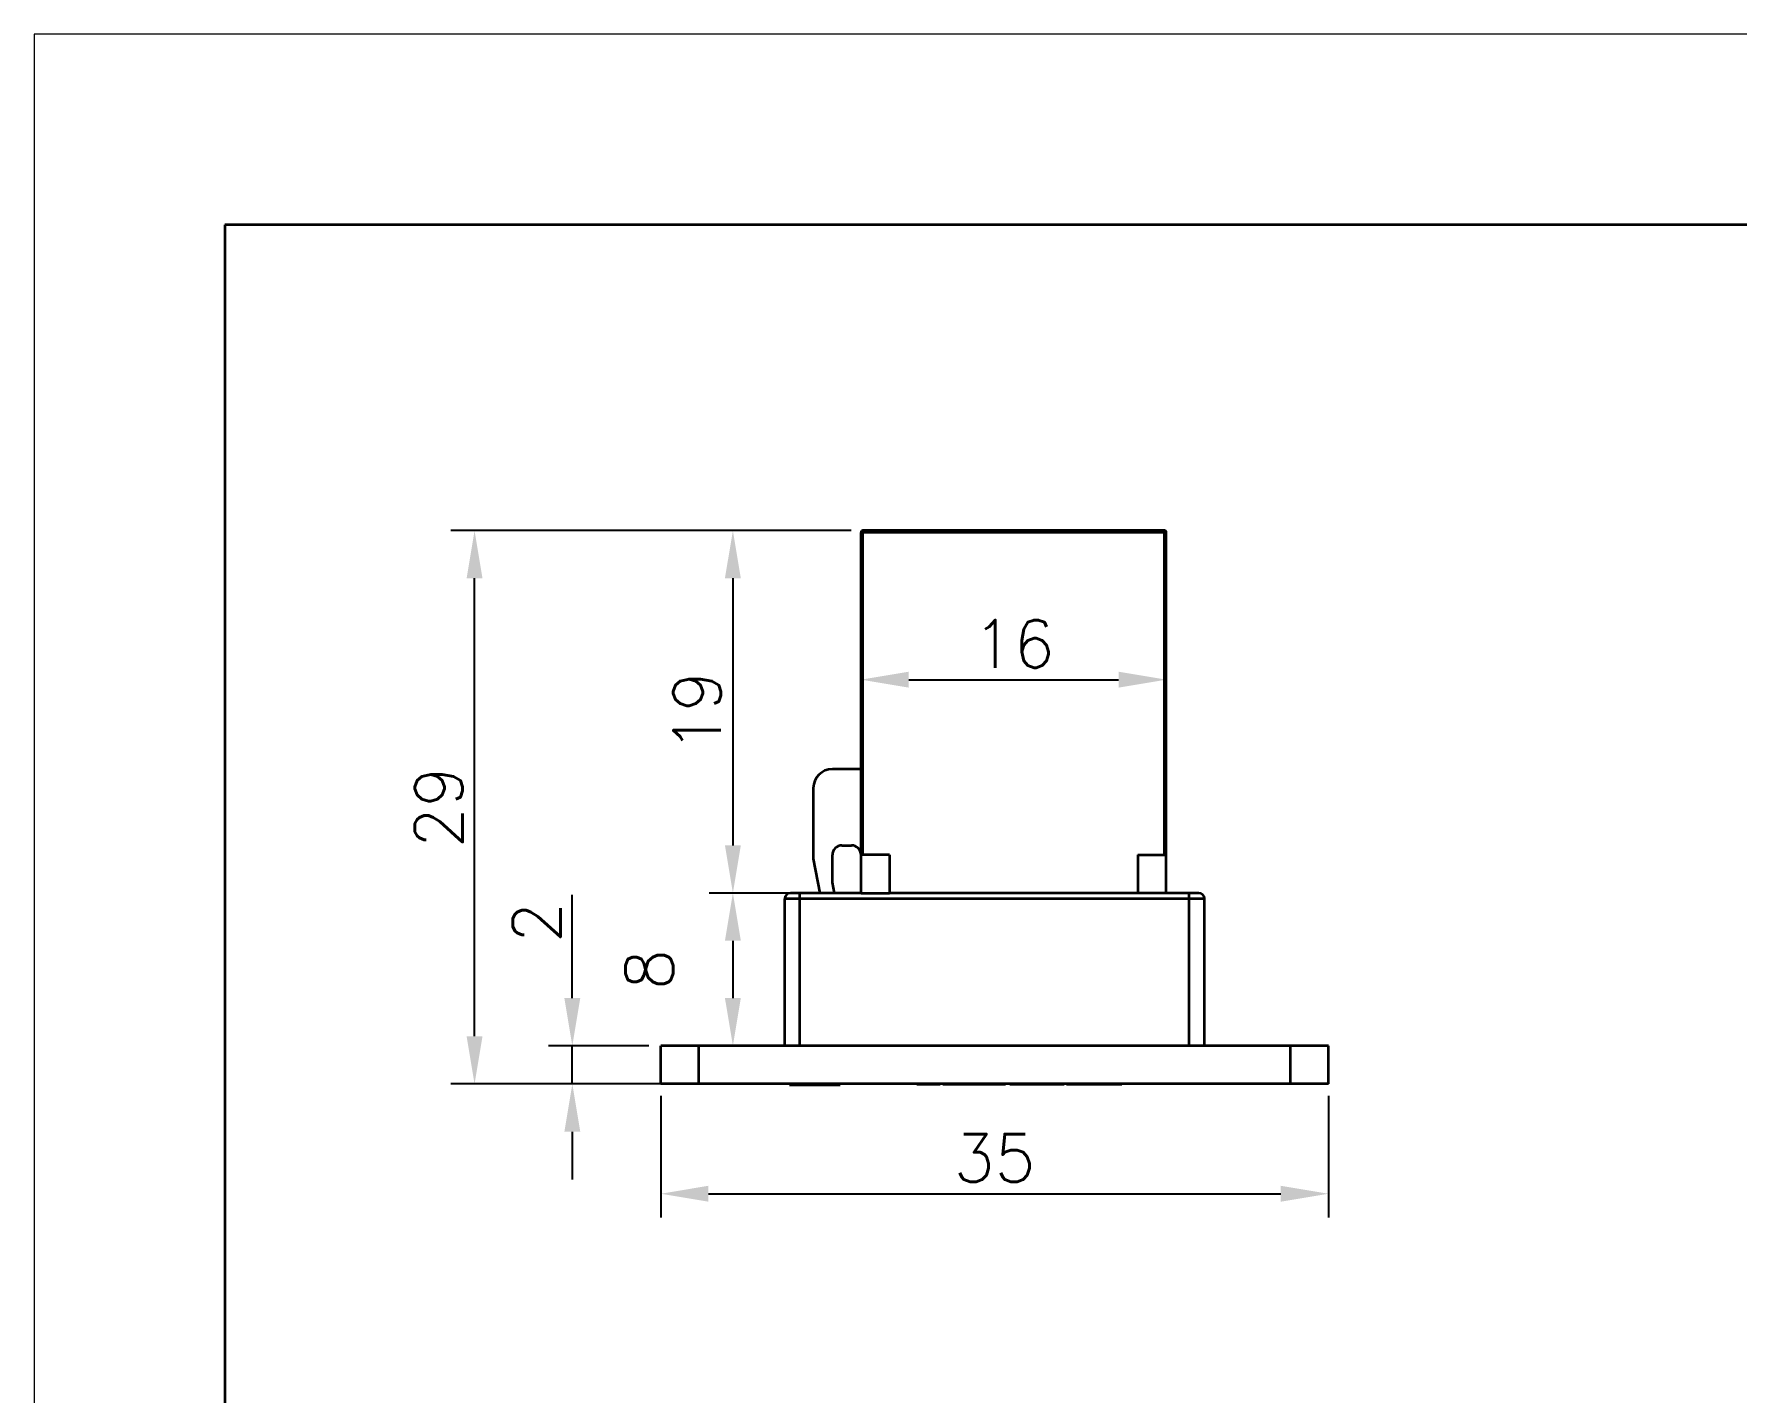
# Model space of a CAD drawing. Header units: millimetres. Extents: x -105 to 105, y -148 to 148.
# Drawn here: x -105 to -15.8, y 77.3 to 148.5 of the extents above; entities that cross this region are included whole.
import ezdxf

# ---------------------------------------------------------------- set-up
doc = ezdxf.new("R2010")
doc.units = ezdxf.units.MM
doc.header["$PDSIZE"] = -5
for name, color, linetype, lineweight in [('尺寸线层', 3, 'Continuous', 18), ('粗实线层', 7, 'Continuous', 35), ('细实线层', 7, 'Continuous', 18)]:
    doc.layers.add(name, color=color, linetype=linetype, lineweight=lineweight)
doc.styles.get("Standard").update_dxf_attribs({"font": 'txt.shx'})
doc.dimstyles.get("Standard").update_dxf_attribs({"dimtxt": 0.18, "dimasz": 0.18, "dimexe": 0.18, "dimexo": 0.0625, "dimgap": 0.09, "dimtad": 0, "dimtih": 1, "dimtoh": 1, "dimdec": 4, "dimzin": 0, "dimdsep": 46, "dimtxsty": 'Standard', "dimcen": 0.09, "dimdle": 0.36, "dimadec": 0, "dimazin": 0, "dimtfac": 1, "dimtdec": 4, "dimtofl": 0, "dimtmove": 0, "dimatfit": 3, "dimfxl": 1, "dimtolj": 1, "dimarcsym": 0})

# ---------------------------------------------------------------- blocks, each defined once
blk = doc.blocks.new('$CAXA_FRAME_13B17AC1$')
at = {"layer": '粗实线层'}
for p, q in [((95, 138.5), (-95, 138.5)), ((-95, 138.5), (-95, -138.5))]:
    blk.add_line(p, q, dxfattribs=at)
at = {"layer": '细实线层'}
for p, q in [((105, 148.5), (-105, 148.5)), ((-105, 148.5), (-105, -148.5))]:
    blk.add_line(p, q, dxfattribs=at)
blk = doc.blocks.new('*X3')
at = {"layer": 'Defpoints', "color": 0, "transparency": 16777216}
for p in [(-81.914, 122.485), (-61.559, 122.485), (-70.159, 93.485)]:
    blk.add_point(p, dxfattribs=at)
at = {"layer": '尺寸线层', "color": 0, "linetype": 'Continuous', "lineweight": -2, "transparency": 16777216}
for p, q in [((-62.184, 122.485), (-83.164, 122.485)), ((-81.914, 95.985), (-81.914, 119.985)), ((-70.784, 93.485), (-83.164, 93.485))]:
    blk.add_line(p, q, dxfattribs=at)
at = {"layer": '尺寸线层', "color": 0, "transparency": 16777216}
for points in [[(-82.33, 119.985), (-81.497, 119.985), (-81.914, 122.485)], [(-82.33, 95.985), (-81.497, 95.985), (-81.914, 93.485)]]:
    blk.add_solid(points, dxfattribs=at)
at = {"layer": '尺寸线层', "color": 0, "transparency": 16777216, "insert": (-83.789, 107.985), "char_height": 2.5, "width": 6.07143, "attachment_point": 5, "rotation": 90, "bg_fill": 3, "box_fill_scale": 1.1, "bg_fill_color": 256, "bg_fill_true_color": 13158600, "bg_fill_transparency": 0}
blk.add_mtext('\\A1;29', dxfattribs=at)
blk = doc.blocks.new('*X4')
at = {"layer": 'Defpoints', "color": 0, "transparency": 16777216}
for p in [(-72.159, 93.485), (-37.159, 93.485), (-37.159, 87.732)]:
    blk.add_point(p, dxfattribs=at)
at = {"layer": '尺寸线层', "color": 0, "linetype": 'Continuous', "lineweight": -2, "transparency": 16777216}
for p, q in [((-72.159, 92.86), (-72.159, 86.482)), ((-37.159, 92.86), (-37.159, 86.482)), ((-69.659, 87.732), (-39.659, 87.732))]:
    blk.add_line(p, q, dxfattribs=at)
at = {"layer": '尺寸线层', "color": 0, "transparency": 16777216}
for points in [[(-69.659, 88.149), (-69.659, 87.316), (-72.159, 87.732)], [(-39.659, 88.149), (-39.659, 87.316), (-37.159, 87.732)]]:
    blk.add_solid(points, dxfattribs=at)
at = {"layer": '尺寸线层', "color": 0, "transparency": 16777216, "insert": (-54.659, 89.607), "char_height": 2.5, "width": 5.35714, "attachment_point": 5, "bg_fill": 3, "box_fill_scale": 1.1, "bg_fill_color": 256, "bg_fill_true_color": 13158600, "bg_fill_transparency": 0}
blk.add_mtext('\\A1;35', dxfattribs=at)
blk = doc.blocks.new('*X5')
at = {"layer": 'Defpoints', "color": 0, "transparency": 16777216}
for p in [(-72.159, 95.485), (-76.79, 93.485), (-72.159, 93.485)]:
    blk.add_point(p, dxfattribs=at)
at = {"layer": '尺寸线层', "color": 0, "linetype": 'Continuous', "lineweight": -2, "transparency": 16777216}
for p, q in [((-76.79, 97.985), (-76.79, 103.402)), ((-72.784, 95.485), (-78.04, 95.485)), ((-76.79, 93.485), (-76.79, 95.485)), ((-72.784, 93.485), (-78.04, 93.485)), ((-76.79, 90.985), (-76.79, 88.485))]:
    blk.add_line(p, q, dxfattribs=at)
at = {"layer": '尺寸线层', "color": 0, "transparency": 16777216}
for points in [[(-77.207, 97.985), (-76.374, 97.985), (-76.79, 95.485)], [(-77.207, 90.985), (-76.374, 90.985), (-76.79, 93.485)]]:
    blk.add_solid(points, dxfattribs=at)
at = {"layer": '尺寸线层', "color": 0, "transparency": 16777216, "insert": (-78.665, 101.943), "char_height": 2.5, "width": 5, "attachment_point": 5, "rotation": 90, "bg_fill": 3, "box_fill_scale": 1.1, "bg_fill_color": 256, "bg_fill_true_color": 13158600, "bg_fill_transparency": 0}
blk.add_mtext('\\A1;2', dxfattribs=at)
blk = doc.blocks.new('*X6')
at = {"layer": 'Defpoints', "color": 0, "transparency": 16777216}
for p in [(-63.81, 103.485), (-68.375, 95.485), (-63.81, 95.485)]:
    blk.add_point(p, dxfattribs=at)
at = {"layer": '尺寸线层', "color": 0, "linetype": 'Continuous', "lineweight": -2, "transparency": 16777216}
for p, q in [((-64.435, 103.485), (-69.625, 103.485)), ((-68.375, 100.985), (-68.375, 97.985)), ((-64.435, 95.485), (-69.625, 95.485))]:
    blk.add_line(p, q, dxfattribs=at)
at = {"layer": '尺寸线层', "color": 0, "transparency": 16777216}
for points in [[(-68.792, 100.985), (-67.958, 100.985), (-68.375, 103.485)], [(-68.792, 97.985), (-67.958, 97.985), (-68.375, 95.485)]]:
    blk.add_solid(points, dxfattribs=at)
at = {"layer": '尺寸线层', "color": 0, "transparency": 16777216, "insert": (-72.75, 99.485), "char_height": 2.5, "width": 5, "attachment_point": 5, "rotation": 90, "bg_fill": 3, "box_fill_scale": 1.1, "bg_fill_color": 256, "bg_fill_true_color": 13158600, "bg_fill_transparency": 0}
blk.add_mtext('\\A1;8', dxfattribs=at)
blk = doc.blocks.new('*X7')
at = {"layer": 'Defpoints', "color": 0, "transparency": 16777216}
for p in [(-61.559, 122.485), (-68.375, 103.485), (-64.859, 103.485)]:
    blk.add_point(p, dxfattribs=at)
at = {"layer": '尺寸线层', "color": 0, "linetype": 'Continuous', "lineweight": -2, "transparency": 16777216}
for p, q in [((-62.184, 122.485), (-69.625, 122.485)), ((-68.375, 119.985), (-68.375, 105.985)), ((-65.484, 103.485), (-69.625, 103.485))]:
    blk.add_line(p, q, dxfattribs=at)
at = {"layer": '尺寸线层', "color": 0, "transparency": 16777216}
for points in [[(-68.792, 119.985), (-67.958, 119.985), (-68.375, 122.485)], [(-68.792, 105.985), (-67.958, 105.985), (-68.375, 103.485)]]:
    blk.add_solid(points, dxfattribs=at)
at = {"layer": '尺寸线层', "color": 0, "transparency": 16777216, "insert": (-70.25, 112.985), "char_height": 2.5, "width": 5, "attachment_point": 5, "rotation": 90, "bg_fill": 3, "box_fill_scale": 1.1, "bg_fill_color": 256, "bg_fill_true_color": 13158600, "bg_fill_transparency": 0}
blk.add_mtext('\\A1;19', dxfattribs=at)
blk = doc.blocks.new('*X8')
at = {"layer": 'Defpoints', "color": 0, "transparency": 16777216}
for p in [(-61.659, 116.149), (-45.659, 116.308), (-45.659, 114.67)]:
    blk.add_point(p, dxfattribs=at)
at = {"layer": '尺寸线层', "color": 0, "linetype": 'Continuous', "lineweight": -2, "transparency": 16777216}
for p, q in [((-61.659, 115.524), (-61.659, 113.42)), ((-45.659, 115.683), (-45.659, 113.42)), ((-59.159, 114.67), (-48.159, 114.67))]:
    blk.add_line(p, q, dxfattribs=at)
at = {"layer": '尺寸线层', "color": 0, "transparency": 16777216}
for points in [[(-59.159, 115.086), (-59.159, 114.253), (-61.659, 114.67)], [(-48.159, 115.086), (-48.159, 114.253), (-45.659, 114.67)]]:
    blk.add_solid(points, dxfattribs=at)
at = {"layer": '尺寸线层', "color": 0, "transparency": 16777216, "insert": (-53.659, 116.545), "char_height": 2.5, "width": 5, "attachment_point": 5, "bg_fill": 3, "box_fill_scale": 1.1, "bg_fill_color": 256, "bg_fill_true_color": 13158600, "bg_fill_transparency": 0}
blk.add_mtext('\\A1;16', dxfattribs=at)

msp = doc.modelspace()

# ---------------------------------------------------------------- linework, layer by layer
at = {"layer": '粗实线层', "color": 7, "lineweight": 35, "ltscale": 0.4225}
for p, q in [((-61.659, 105.485), (-61.659, 122.385)), ((-61.559, 122.385), (-61.659, 122.385)), ((-45.759, 122.485), (-61.559, 122.485)), ((-61.559, 122.485), (-61.559, 122.385)), ((-45.759, 122.385), (-61.559, 122.385)), ((-61.559, 105.485), (-61.559, 122.385)), ((-58.636, 122.495), (-58.678, 122.495)), ((-58.678, 122.485), (-58.678, 122.495)), ((-58.589, 122.495), (-58.636, 122.495)), ((-58.636, 122.485), (-58.636, 122.495)), ((-58.538, 122.495), (-58.589, 122.495)), ((-58.589, 122.485), (-58.589, 122.495)), ((-58.566, 122.485), (-58.566, 122.495)), ((-58.483, 122.495), (-58.538, 122.495)), ((-58.538, 122.485), (-58.538, 122.495)), ((-58.424, 122.495), (-58.483, 122.495)), ((-58.36, 122.495), (-58.424, 122.495)), ((-58.292, 122.495), (-58.36, 122.495)), ((-58.343, 122.485), (-58.343, 122.495)), ((-58.334, 122.485), (-58.334, 122.495)), ((-58.326, 122.485), (-58.326, 122.495)), ((-58.318, 122.485), (-58.318, 122.495)), ((-58.311, 122.485), (-58.311, 122.495)), ((-58.305, 122.485), (-58.305, 122.495)), ((-58.299, 122.485), (-58.299, 122.495)), ((-58.293, 122.485), (-58.293, 122.495)), ((-58.22, 122.495), (-58.292, 122.495)), ((-58.288, 122.485), (-58.288, 122.495)), ((-58.284, 122.485), (-58.284, 122.495)), ((-58.28, 122.485), (-58.28, 122.495)), ((-58.277, 122.485), (-58.277, 122.495)), ((-58.274, 122.485), (-58.274, 122.495)), ((-58.271, 122.485), (-58.271, 122.495)), ((-58.269, 122.485), (-58.269, 122.495)), ((-58.267, 122.485), (-58.267, 122.495)), ((-58.266, 122.485), (-58.266, 122.495)), ((-58.265, 122.485), (-58.265, 122.495)), ((-58.264, 122.485), (-58.264, 122.495)), ((-58.144, 122.495), (-58.22, 122.495)), ((-58.063, 122.495), (-58.144, 122.495)), ((-58.016, 122.495), (-58.063, 122.495)), ((-57.97, 122.495), (-58.016, 122.495)), ((-57.925, 122.495), (-57.97, 122.495)), ((-57.95, 122.485), (-57.95, 122.495)), ((-57.95, 122.485), (-57.95, 122.495)), ((-57.949, 122.485), (-57.949, 122.495)), ((-57.948, 122.485), (-57.948, 122.495)), ((-57.946, 122.485), (-57.946, 122.495)), ((-57.944, 122.485), (-57.944, 122.495)), ((-57.942, 122.485), (-57.942, 122.495)), ((-57.94, 122.485), (-57.94, 122.495)), ((-57.937, 122.485), (-57.937, 122.495)), ((-57.934, 122.485), (-57.934, 122.495)), ((-57.931, 122.485), (-57.931, 122.495)), ((-57.926, 122.485), (-57.926, 122.495)), ((-57.879, 122.495), (-57.925, 122.495)), ((-57.921, 122.485), (-57.921, 122.495)), ((-57.915, 122.485), (-57.915, 122.495)), ((-57.909, 122.485), (-57.909, 122.495)), ((-57.902, 122.485), (-57.902, 122.495)), ((-57.894, 122.485), (-57.894, 122.495)), ((-57.885, 122.485), (-57.885, 122.495)), ((-57.835, 122.495), (-57.879, 122.495)), ((-57.876, 122.485), (-57.876, 122.495)), ((-57.866, 122.485), (-57.866, 122.495)), ((-57.79, 122.495), (-57.835, 122.495)), ((-57.746, 122.495), (-57.79, 122.495)), ((-57.702, 122.495), (-57.746, 122.495)), ((-57.659, 122.495), (-57.702, 122.495)), ((-57.616, 122.495), (-57.659, 122.495)), ((-56.836, 122.495), (-57.616, 122.495)), ((-57.616, 122.485), (-57.616, 122.495)), ((-57.56, 122.485), (-57.56, 122.495)), ((-56.793, 122.495), (-56.836, 122.495)), ((-56.836, 122.485), (-56.836, 122.495)), ((-56.808, 122.485), (-56.808, 122.495)), ((-56.75, 122.495), (-56.793, 122.495)), ((-56.706, 122.495), (-56.75, 122.495)), ((-56.662, 122.495), (-56.706, 122.495)), ((-56.618, 122.495), (-56.662, 122.495)), ((-56.573, 122.495), (-56.618, 122.495)), ((-56.585, 122.485), (-56.585, 122.495)), ((-56.576, 122.485), (-56.576, 122.495)), ((-56.528, 122.495), (-56.573, 122.495)), ((-56.568, 122.485), (-56.568, 122.495)), ((-56.56, 122.485), (-56.56, 122.495)), ((-56.553, 122.485), (-56.553, 122.495)), ((-56.547, 122.485), (-56.547, 122.495)), ((-56.541, 122.485), (-56.541, 122.495)), ((-56.535, 122.485), (-56.535, 122.495)), ((-56.531, 122.485), (-56.531, 122.495)), ((-56.482, 122.495), (-56.528, 122.495)), ((-56.526, 122.485), (-56.526, 122.495)), ((-56.522, 122.485), (-56.522, 122.495)), ((-56.519, 122.485), (-56.519, 122.495)), ((-56.516, 122.485), (-56.516, 122.495)), ((-56.513, 122.485), (-56.513, 122.495)), ((-56.511, 122.485), (-56.511, 122.495)), ((-56.509, 122.485), (-56.509, 122.495)), ((-56.508, 122.485), (-56.508, 122.495)), ((-56.507, 122.485), (-56.507, 122.495)), ((-56.506, 122.485), (-56.506, 122.495)), ((-56.436, 122.495), (-56.482, 122.495)), ((-56.389, 122.495), (-56.436, 122.495)), ((-56.309, 122.495), (-56.389, 122.495)), ((-56.232, 122.495), (-56.309, 122.495)), ((-56.16, 122.495), (-56.232, 122.495)), ((-56.192, 122.485), (-56.192, 122.495)), ((-56.192, 122.485), (-56.192, 122.495)), ((-56.191, 122.485), (-56.191, 122.495)), ((-56.19, 122.485), (-56.19, 122.495)), ((-56.188, 122.485), (-56.188, 122.495)), ((-56.187, 122.485), (-56.187, 122.495)), ((-56.184, 122.485), (-56.184, 122.495)), ((-56.182, 122.485), (-56.182, 122.495)), ((-56.179, 122.485), (-56.179, 122.495)), ((-56.176, 122.485), (-56.176, 122.495)), ((-56.173, 122.485), (-56.173, 122.495)), ((-56.168, 122.485), (-56.168, 122.495)), ((-56.163, 122.485), (-56.163, 122.495)), ((-56.092, 122.495), (-56.16, 122.495)), ((-56.158, 122.485), (-56.158, 122.495)), ((-56.151, 122.485), (-56.151, 122.495)), ((-56.144, 122.485), (-56.144, 122.495)), ((-56.136, 122.485), (-56.136, 122.495)), ((-56.127, 122.485), (-56.127, 122.495)), ((-56.118, 122.485), (-56.118, 122.495)), ((-56.108, 122.485), (-56.108, 122.495)), ((-56.028, 122.495), (-56.092, 122.495)), ((-55.969, 122.495), (-56.028, 122.495)), ((-55.914, 122.495), (-55.969, 122.495)), ((-55.863, 122.495), (-55.914, 122.495)), ((-55.914, 122.485), (-55.914, 122.495)), ((-55.816, 122.495), (-55.863, 122.495)), ((-55.863, 122.485), (-55.863, 122.495)), ((-55.822, 122.485), (-55.822, 122.495)), ((-55.774, 122.495), (-55.816, 122.495)), ((-55.816, 122.485), (-55.816, 122.495)), ((-55.774, 122.485), (-55.774, 122.495)), ((-54.849, 122.495), (-55.653, 122.495)), ((-55.653, 122.485), (-55.653, 122.495)), ((-55.613, 122.485), (-55.613, 122.495)), ((-55.34, 122.485), (-55.34, 122.495)), ((-55.326, 122.485), (-55.326, 122.495)), ((-55.314, 122.485), (-55.314, 122.495)), ((-55.302, 122.485), (-55.302, 122.495)), ((-55.292, 122.485), (-55.292, 122.495)), ((-55.282, 122.485), (-55.282, 122.495)), ((-55.273, 122.485), (-55.273, 122.495)), ((-55.265, 122.485), (-55.265, 122.495)), ((-55.258, 122.485), (-55.258, 122.495)), ((-55.252, 122.485), (-55.252, 122.495)), ((-55.247, 122.485), (-55.247, 122.495)), ((-55.242, 122.485), (-55.242, 122.495)), ((-55.238, 122.485), (-55.238, 122.495)), ((-55.235, 122.485), (-55.235, 122.495)), ((-55.232, 122.485), (-55.232, 122.495)), ((-55.229, 122.485), (-55.229, 122.495)), ((-55.227, 122.485), (-55.227, 122.495)), ((-55.225, 122.485), (-55.225, 122.495)), ((-55.224, 122.485), (-55.224, 122.495)), ((-55.223, 122.485), (-55.223, 122.495)), ((-54.892, 122.485), (-54.892, 122.495)), ((-54.891, 122.485), (-54.891, 122.495)), ((-54.888, 122.485), (-54.888, 122.495)), ((-54.884, 122.485), (-54.884, 122.495)), ((-54.879, 122.485), (-54.879, 122.495)), ((-54.873, 122.485), (-54.873, 122.495)), ((-54.865, 122.485), (-54.865, 122.495)), ((-54.857, 122.485), (-54.857, 122.495)), ((-54.197, 122.495), (-54.849, 122.495)), ((-54.849, 122.485), (-54.849, 122.495)), ((-54.847, 122.485), (-54.847, 122.495)), ((-54.837, 122.485), (-54.837, 122.495)), ((-54.824, 122.485), (-54.824, 122.495)), ((-54.808, 122.485), (-54.808, 122.495)), ((-54.788, 122.485), (-54.788, 122.495)), ((-54.766, 122.485), (-54.766, 122.495)), ((-54.74, 122.485), (-54.74, 122.495)), ((-54.711, 122.485), (-54.711, 122.495)), ((-54.679, 122.485), (-54.679, 122.495)), ((-54.644, 122.485), (-54.644, 122.495)), ((-54.605, 122.485), (-54.605, 122.495)), ((-54.563, 122.485), (-54.563, 122.495)), ((-54.437, 122.485), (-54.437, 122.495)), ((-54.317, 122.485), (-54.317, 122.495)), ((-54.202, 122.485), (-54.202, 122.495)), ((-54.134, 122.495), (-54.197, 122.495)), ((-54.197, 122.485), (-54.197, 122.495)), ((-54.071, 122.495), (-54.134, 122.495)), ((-54.134, 122.485), (-54.134, 122.495)), ((-54.093, 122.485), (-54.093, 122.495)), ((-54.007, 122.495), (-54.071, 122.495)), ((-54.071, 122.485), (-54.071, 122.495)), ((-53.943, 122.495), (-54.007, 122.495)), ((-54.007, 122.485), (-54.007, 122.495)), ((-53.99, 122.485), (-53.99, 122.495)), ((-53.878, 122.495), (-53.943, 122.495)), ((-53.943, 122.485), (-53.943, 122.495)), ((-53.892, 122.485), (-53.892, 122.495)), ((-53.813, 122.495), (-53.878, 122.495)), ((-53.878, 122.485), (-53.878, 122.495)), ((-53.748, 122.495), (-53.813, 122.495)), ((-53.813, 122.485), (-53.813, 122.495)), ((-53.8, 122.485), (-53.8, 122.495)), ((-53.682, 122.495), (-53.748, 122.495)), ((-53.748, 122.485), (-53.748, 122.495)), ((-53.714, 122.485), (-53.714, 122.495)), ((-53.616, 122.495), (-53.682, 122.495)), ((-53.682, 122.485), (-53.682, 122.495)), ((-53.633, 122.485), (-53.633, 122.495)), ((-53.549, 122.495), (-53.616, 122.495)), ((-53.616, 122.485), (-53.616, 122.495)), ((-53.558, 122.485), (-53.558, 122.495)), ((-53.484, 122.495), (-53.549, 122.495)), ((-53.549, 122.485), (-53.549, 122.495)), ((-53.489, 122.485), (-53.489, 122.495)), ((-53.421, 122.495), (-53.484, 122.495)), ((-53.484, 122.485), (-53.484, 122.495)), ((-53.427, 122.485), (-53.427, 122.495)), ((-53.36, 122.495), (-53.421, 122.495)), ((-53.421, 122.485), (-53.421, 122.495)), ((-53.373, 122.485), (-53.373, 122.495)), ((-53.302, 122.495), (-53.36, 122.495)), ((-53.36, 122.485), (-53.36, 122.495)), ((-53.326, 122.485), (-53.326, 122.495)), ((-53.247, 122.495), (-53.302, 122.495)), ((-53.302, 122.485), (-53.302, 122.495)), ((-53.286, 122.485), (-53.286, 122.495)), ((-53.253, 122.485), (-53.253, 122.495)), ((-53.194, 122.495), (-53.247, 122.495)), ((-53.247, 122.485), (-53.247, 122.495)), ((-53.228, 122.485), (-53.228, 122.495)), ((-53.21, 122.485), (-53.21, 122.495)), ((-53.199, 122.485), (-53.199, 122.495)), ((-53.143, 122.495), (-53.194, 122.495)), ((-53.194, 122.485), (-53.194, 122.495)), ((-53.095, 122.495), (-53.143, 122.495)), ((-53.143, 122.485), (-53.143, 122.495)), ((-53.049, 122.495), (-53.095, 122.495)), ((-53.095, 122.485), (-53.095, 122.495)), ((-53.006, 122.495), (-53.049, 122.495)), ((-53.049, 122.485), (-53.049, 122.495)), ((-52.967, 122.495), (-53.006, 122.495)), ((-53.006, 122.485), (-53.006, 122.495)), ((-52.931, 122.495), (-52.967, 122.495)), ((-52.967, 122.485), (-52.967, 122.495)), ((-52.9, 122.495), (-52.931, 122.495)), ((-52.931, 122.485), (-52.931, 122.495)), ((-52.873, 122.495), (-52.9, 122.495)), ((-52.9, 122.485), (-52.9, 122.495)), ((-52.85, 122.495), (-52.873, 122.495)), ((-52.873, 122.485), (-52.873, 122.495)), ((-52.831, 122.495), (-52.85, 122.495)), ((-52.85, 122.485), (-52.85, 122.495)), ((-52.816, 122.495), (-52.831, 122.495)), ((-52.831, 122.485), (-52.831, 122.495)), ((-52.806, 122.495), (-52.816, 122.495)), ((-52.816, 122.485), (-52.816, 122.495)), ((-52.799, 122.495), (-52.806, 122.495)), ((-52.806, 122.485), (-52.806, 122.495)), ((-52.797, 122.495), (-52.799, 122.495)), ((-52.799, 122.485), (-52.799, 122.495)), ((-52.797, 122.485), (-52.797, 122.495)), ((-52.51, 122.495), (-52.572, 122.495)), ((-52.572, 122.485), (-52.572, 122.495)), ((-52.449, 122.495), (-52.51, 122.495)), ((-52.504, 122.485), (-52.504, 122.495)), ((-52.391, 122.495), (-52.449, 122.495)), ((-52.336, 122.495), (-52.391, 122.495)), ((-52.282, 122.495), (-52.336, 122.495)), ((-52.231, 122.495), (-52.282, 122.495)), ((-52.182, 122.495), (-52.231, 122.495)), ((-52.136, 122.495), (-52.182, 122.495)), ((-52.091, 122.495), (-52.136, 122.495)), ((-52.049, 122.495), (-52.091, 122.495)), ((-51.994, 122.495), (-52.049, 122.495)), ((-50.951, 122.495), (-52.021, 122.495)), ((-51.939, 122.495), (-51.994, 122.495)), ((-51.886, 122.495), (-51.939, 122.495)), ((-51.833, 122.495), (-51.886, 122.495)), ((-51.781, 122.495), (-51.833, 122.495)), ((-51.729, 122.495), (-51.781, 122.495)), ((-51.678, 122.495), (-51.729, 122.495)), ((-51.628, 122.495), (-51.678, 122.495)), ((-51.579, 122.495), (-51.628, 122.495)), ((-51.53, 122.495), (-51.579, 122.495)), ((-51.53, 122.485), (-51.53, 122.495)), ((-50.05, 122.495), (-50.951, 122.495)), ((-50.951, 122.485), (-50.951, 122.495)), ((-50.368, 122.495), (-50.432, 122.495)), ((-50.432, 122.485), (-50.432, 122.495)), ((-50.305, 122.495), (-50.368, 122.495)), ((-50.243, 122.495), (-50.305, 122.495)), ((-50.183, 122.495), (-50.243, 122.495)), ((-50.125, 122.495), (-50.183, 122.495)), ((-50.068, 122.495), (-50.125, 122.495)), ((-50.013, 122.495), (-50.068, 122.495)), ((-49.96, 122.495), (-50.013, 122.495)), ((-49.907, 122.495), (-49.96, 122.495)), ((-49.857, 122.495), (-49.907, 122.495)), ((-49.817, 122.495), (-49.857, 122.495)), ((-49.773, 122.495), (-49.817, 122.495)), ((-49.726, 122.495), (-49.773, 122.495)), ((-49.74, 122.485), (-49.74, 122.495)), ((-49.738, 122.485), (-49.738, 122.495)), ((-49.736, 122.485), (-49.736, 122.495)), ((-49.733, 122.485), (-49.733, 122.495)), ((-49.729, 122.485), (-49.729, 122.495)), ((-49.674, 122.495), (-49.726, 122.495)), ((-49.724, 122.485), (-49.724, 122.495)), ((-49.718, 122.485), (-49.718, 122.495)), ((-49.712, 122.485), (-49.712, 122.495)), ((-49.704, 122.485), (-49.704, 122.495)), ((-49.696, 122.485), (-49.696, 122.495)), ((-49.686, 122.485), (-49.686, 122.495)), ((-49.675, 122.485), (-49.675, 122.495)), ((-49.618, 122.495), (-49.674, 122.495)), ((-49.663, 122.485), (-49.663, 122.495)), ((-49.649, 122.485), (-49.649, 122.495)), ((-49.633, 122.485), (-49.633, 122.495)), ((-49.559, 122.495), (-49.618, 122.495)), ((-49.617, 122.485), (-49.617, 122.495)), ((-49.598, 122.485), (-49.598, 122.495)), ((-49.579, 122.485), (-49.579, 122.495)), ((-49.495, 122.495), (-49.559, 122.495)), ((-49.557, 122.485), (-49.557, 122.495)), ((-49.535, 122.485), (-49.535, 122.495)), ((-49.428, 122.495), (-49.495, 122.495)), ((-49.357, 122.495), (-49.428, 122.495)), ((-49.281, 122.495), (-49.357, 122.495)), ((-49.285, 122.485), (-49.285, 122.495)), ((-49.281, 122.485), (-49.281, 122.495)), ((-49.11, 122.495), (-49.145, 122.495)), ((-49.145, 122.485), (-49.145, 122.495)), ((-49.069, 122.495), (-49.11, 122.495)), ((-49.11, 122.485), (-49.11, 122.495)), ((-49.022, 122.495), (-49.069, 122.495)), ((-49.069, 122.485), (-49.069, 122.495)), ((-48.97, 122.495), (-49.022, 122.495)), ((-49.022, 122.485), (-49.022, 122.495)), ((-48.911, 122.495), (-48.97, 122.495)), ((-48.97, 122.485), (-48.97, 122.495)), ((-48.847, 122.495), (-48.911, 122.495)), ((-48.777, 122.495), (-48.847, 122.495)), ((-48.78, 122.485), (-48.78, 122.495)), ((-48.702, 122.495), (-48.777, 122.495)), ((-48.77, 122.485), (-48.77, 122.495)), ((-48.76, 122.485), (-48.76, 122.495)), ((-48.751, 122.485), (-48.751, 122.495)), ((-48.743, 122.485), (-48.743, 122.495)), ((-48.735, 122.485), (-48.735, 122.495)), ((-48.729, 122.485), (-48.729, 122.495)), ((-48.722, 122.485), (-48.722, 122.495)), ((-48.717, 122.485), (-48.717, 122.495)), ((-48.712, 122.485), (-48.712, 122.495)), ((-48.708, 122.485), (-48.708, 122.495)), ((-48.704, 122.485), (-48.704, 122.495)), ((-48.62, 122.495), (-48.702, 122.495)), ((-48.701, 122.485), (-48.701, 122.495)), ((-48.698, 122.485), (-48.698, 122.495)), ((-48.696, 122.485), (-48.696, 122.495)), ((-48.694, 122.485), (-48.694, 122.495)), ((-48.692, 122.485), (-48.692, 122.495)), ((-48.691, 122.485), (-48.691, 122.495)), ((-48.69, 122.485), (-48.69, 122.495)), ((-48.533, 122.495), (-48.62, 122.495)), ((-48.446, 122.495), (-48.533, 122.495)), ((-48.365, 122.495), (-48.446, 122.495)), ((-48.376, 122.485), (-48.376, 122.495)), ((-48.375, 122.485), (-48.375, 122.495)), ((-48.374, 122.485), (-48.374, 122.495)), ((-48.373, 122.485), (-48.373, 122.495)), ((-48.371, 122.485), (-48.371, 122.495)), ((-48.368, 122.485), (-48.368, 122.495)), ((-48.366, 122.485), (-48.366, 122.495)), ((-48.289, 122.495), (-48.365, 122.495)), ((-48.362, 122.485), (-48.362, 122.495)), ((-48.358, 122.485), (-48.358, 122.495)), ((-48.354, 122.485), (-48.354, 122.495)), ((-48.349, 122.485), (-48.349, 122.495)), ((-48.344, 122.485), (-48.344, 122.495)), ((-48.338, 122.485), (-48.338, 122.495)), ((-48.331, 122.485), (-48.331, 122.495)), ((-48.324, 122.485), (-48.324, 122.495)), ((-48.315, 122.485), (-48.315, 122.495)), ((-48.307, 122.485), (-48.307, 122.495)), ((-48.297, 122.485), (-48.297, 122.495)), ((-48.219, 122.495), (-48.289, 122.495)), ((-48.287, 122.485), (-48.287, 122.495)), ((-48.276, 122.485), (-48.276, 122.495)), ((-48.155, 122.495), (-48.219, 122.495)), ((-48.097, 122.495), (-48.155, 122.495)), ((-48.044, 122.495), (-48.097, 122.495)), ((-48.097, 122.485), (-48.097, 122.495)), ((-47.998, 122.495), (-48.044, 122.495)), ((-48.044, 122.485), (-48.044, 122.495)), ((-47.957, 122.495), (-47.998, 122.495)), ((-47.998, 122.485), (-47.998, 122.495)), ((-47.922, 122.495), (-47.957, 122.495)), ((-47.957, 122.485), (-47.957, 122.495)), ((-47.922, 122.485), (-47.922, 122.495)), ((-45.759, 122.485), (-45.759, 122.385)), ((-45.759, 105.485), (-45.759, 122.385)), ((-45.659, 122.385), (-45.759, 122.385)), ((-45.659, 105.485), (-45.659, 122.385)), ((-61.659, 109.985), (-63.159, 109.985)), ((-64.159, 108.985), (-64.159, 105.278)), ((-63.159, 104.043), (-63.159, 105.485)), ((-62.659, 105.985), (-62.159, 105.985)), ((-60.159, 105.485), (-61.659, 105.485)), ((-61.659, 103.485), (-61.659, 105.485)), ((-60.159, 105.485), (-60.159, 103.485)), ((-47.159, 105.485), (-47.159, 103.485)), ((-47.159, 105.485), (-45.659, 105.485)), ((-45.659, 103.485), (-45.659, 105.485)), ((-64.159, 105.278), (-63.81, 103.485)), ((-63.05, 103.485), (-63.159, 104.043)), ((-64.859, 103.185), (-65.659, 103.185)), ((-65.659, 95.485), (-65.659, 103.185)), ((-64.859, 103.485), (-65.359, 103.485)), ((-64.859, 103.185), (-64.859, 103.485)), ((-61.659, 103.485), (-64.859, 103.485)), ((-44.459, 103.185), (-64.859, 103.185)), ((-64.859, 95.485), (-64.859, 103.185)), ((-61.659, 103.485), (-60.159, 103.485)), ((-47.159, 103.485), (-60.159, 103.485)), ((-45.659, 103.485), (-47.159, 103.485)), ((-44.459, 103.485), (-45.659, 103.485)), ((-44.459, 103.185), (-44.459, 103.485)), ((-43.959, 103.485), (-44.459, 103.485)), ((-43.659, 103.185), (-44.459, 103.185)), ((-44.459, 95.485), (-44.459, 103.185)), ((-43.659, 95.485), (-43.659, 103.185)), ((-72.159, 93.485), (-72.159, 95.485)), ((-70.159, 95.485), (-72.159, 95.485)), ((-39.159, 95.485), (-70.159, 95.485)), ((-70.159, 93.485), (-70.159, 95.485)), ((-39.159, 93.485), (-39.159, 95.485)), ((-37.159, 95.485), (-39.159, 95.485)), ((-37.159, 93.485), (-37.159, 95.485)), ((-70.159, 93.485), (-72.159, 93.485)), ((-39.159, 93.485), (-70.159, 93.485)), ((-65.4, 93.485), (-65.4, 93.435)), ((-65.4, 93.435), (-65.389, 93.435)), ((-65.389, 93.485), (-65.389, 93.435)), ((-65.389, 93.435), (-65.378, 93.435)), ((-65.378, 93.485), (-65.378, 93.435)), ((-65.378, 93.435), (-65.368, 93.435)), ((-65.368, 93.485), (-65.368, 93.435)), ((-65.368, 93.435), (-65.358, 93.435)), ((-65.358, 93.485), (-65.358, 93.435)), ((-65.358, 93.435), (-65.349, 93.435)), ((-65.349, 93.485), (-65.349, 93.435)), ((-65.349, 93.435), (-65.34, 93.435)), ((-65.34, 93.485), (-65.34, 93.435)), ((-65.34, 93.435), (-65.332, 93.435)), ((-65.332, 93.485), (-65.332, 93.435)), ((-65.332, 93.435), (-65.325, 93.435)), ((-65.325, 93.485), (-65.325, 93.435)), ((-65.325, 93.435), (-65.318, 93.435)), ((-65.318, 93.485), (-65.318, 93.435)), ((-65.318, 93.435), (-65.311, 93.435)), ((-65.311, 93.485), (-65.311, 93.435)), ((-65.311, 93.435), (-65.298, 93.435)), ((-65.298, 93.485), (-65.298, 93.435)), ((-65.298, 93.435), (-65.285, 93.435)), ((-65.285, 93.485), (-65.285, 93.435)), ((-65.285, 93.435), (-65.274, 93.435)), ((-65.274, 93.485), (-65.274, 93.435)), ((-65.274, 93.435), (-65.264, 93.435)), ((-65.264, 93.485), (-65.264, 93.435)), ((-65.264, 93.435), (-65.255, 93.435)), ((-65.255, 93.485), (-65.255, 93.435)), ((-65.255, 93.435), (-65.246, 93.435)), ((-65.246, 93.485), (-65.246, 93.435)), ((-65.246, 93.435), (-65.239, 93.435)), ((-65.242, 93.485), (-65.242, 93.435)), ((-65.242, 93.435), (-65.176, 93.435)), ((-65.176, 93.485), (-65.176, 93.435)), ((-65.176, 93.435), (-65.141, 93.435)), ((-65.141, 93.485), (-65.141, 93.435)), ((-65.14, 93.485), (-65.14, 93.435)), ((-65.14, 93.435), (-65.139, 93.435)), ((-65.139, 93.485), (-65.139, 93.435)), ((-65.139, 93.435), (-65.137, 93.435)), ((-65.137, 93.485), (-65.137, 93.435)), ((-65.137, 93.435), (-65.135, 93.435)), ((-65.135, 93.485), (-65.135, 93.435)), ((-65.135, 93.435), (-65.133, 93.435)), ((-65.133, 93.485), (-65.133, 93.435)), ((-65.133, 93.435), (-65.13, 93.435)), ((-65.13, 93.485), (-65.13, 93.435)), ((-65.13, 93.435), (-65.126, 93.435)), ((-65.126, 93.485), (-65.126, 93.435)), ((-65.126, 93.435), (-65.123, 93.435)), ((-65.123, 93.485), (-65.123, 93.435)), ((-65.123, 93.435), (-65.119, 93.435)), ((-65.119, 93.485), (-65.119, 93.435)), ((-65.119, 93.435), (-65.114, 93.435)), ((-65.114, 93.485), (-65.114, 93.435)), ((-65.114, 93.435), (-65.109, 93.435)), ((-65.109, 93.485), (-65.109, 93.435)), ((-65.109, 93.435), (-65.103, 93.435)), ((-65.103, 93.485), (-65.103, 93.435)), ((-65.103, 93.435), (-65.096, 93.435)), ((-65.096, 93.485), (-65.096, 93.435)), ((-65.096, 93.435), (-65.088, 93.435)), ((-65.088, 93.485), (-65.088, 93.435)), ((-65.088, 93.435), (-65.079, 93.435)), ((-65.079, 93.485), (-65.079, 93.435)), ((-65.079, 93.435), (-65.07, 93.435)), ((-65.07, 93.485), (-65.07, 93.435)), ((-65.07, 93.435), (-65.059, 93.435)), ((-65.059, 93.485), (-65.059, 93.435)), ((-65.059, 93.435), (-65.047, 93.435)), ((-65.047, 93.485), (-65.047, 93.435)), ((-65.047, 93.435), (-65.035, 93.435)), ((-65.035, 93.485), (-65.035, 93.435)), ((-65.035, 93.435), (-65.022, 93.435)), ((-65.022, 93.485), (-65.022, 93.435)), ((-65.022, 93.435), (-63.025, 93.435)), ((-63.025, 93.485), (-63.025, 93.435)), ((-63.025, 93.435), (-63.012, 93.435)), ((-63.012, 93.485), (-63.012, 93.435)), ((-63.012, 93.435), (-63.001, 93.435)), ((-63.001, 93.485), (-63.001, 93.435)), ((-63.001, 93.435), (-62.99, 93.435)), ((-62.99, 93.485), (-62.99, 93.435)), ((-62.99, 93.435), (-62.98, 93.435)), ((-62.98, 93.485), (-62.98, 93.435)), ((-62.98, 93.435), (-62.97, 93.435)), ((-62.97, 93.485), (-62.97, 93.435)), ((-62.97, 93.435), (-62.962, 93.435)), ((-62.962, 93.485), (-62.962, 93.435)), ((-62.962, 93.435), (-62.955, 93.435)), ((-62.955, 93.485), (-62.955, 93.435)), ((-62.955, 93.435), (-62.948, 93.435)), ((-62.948, 93.485), (-62.948, 93.435)), ((-62.948, 93.435), (-62.943, 93.435)), ((-62.943, 93.485), (-62.943, 93.435)), ((-62.943, 93.435), (-62.938, 93.435)), ((-62.938, 93.485), (-62.938, 93.435)), ((-62.938, 93.435), (-62.934, 93.435)), ((-62.934, 93.485), (-62.934, 93.435)), ((-62.934, 93.435), (-62.93, 93.435)), ((-62.93, 93.485), (-62.93, 93.435)), ((-62.93, 93.435), (-62.927, 93.435)), ((-62.927, 93.485), (-62.927, 93.435)), ((-62.927, 93.435), (-62.924, 93.435)), ((-62.924, 93.485), (-62.924, 93.435)), ((-62.924, 93.435), (-62.921, 93.435)), ((-62.921, 93.485), (-62.921, 93.435)), ((-62.921, 93.435), (-62.919, 93.435)), ((-62.919, 93.485), (-62.919, 93.435)), ((-62.919, 93.435), (-62.917, 93.435)), ((-62.917, 93.485), (-62.917, 93.435)), ((-62.917, 93.435), (-62.915, 93.435)), ((-62.915, 93.485), (-62.915, 93.435)), ((-62.915, 93.435), (-62.914, 93.435)), ((-62.914, 93.485), (-62.914, 93.435)), ((-62.913, 93.485), (-62.913, 93.435)), ((-62.913, 93.435), (-62.894, 93.435)), ((-62.894, 93.485), (-62.894, 93.435)), ((-62.894, 93.435), (-62.801, 93.435)), ((-62.801, 93.485), (-62.801, 93.435)), ((-62.801, 93.485), (-62.801, 93.435)), ((-62.801, 93.485), (-62.801, 93.435)), ((-62.801, 93.485), (-62.801, 93.435)), ((-62.801, 93.485), (-62.801, 93.435)), ((-62.801, 93.485), (-62.801, 93.435)), ((-62.801, 93.435), (-62.794, 93.435)), ((-62.794, 93.485), (-62.794, 93.435)), ((-62.794, 93.435), (-62.777, 93.435)), ((-62.777, 93.485), (-62.777, 93.435)), ((-62.777, 93.435), (-62.764, 93.435)), ((-62.764, 93.485), (-62.764, 93.435)), ((-62.764, 93.435), (-62.757, 93.435)), ((-62.757, 93.485), (-62.757, 93.435)), ((-62.757, 93.435), (-62.755, 93.435)), ((-62.755, 93.485), (-62.755, 93.435)), ((-62.755, 93.485), (-62.755, 93.435)), ((-58.739, 93.485), (-58.739, 93.475)), ((-58.739, 93.475), (-58.704, 93.475)), ((-58.704, 93.485), (-58.704, 93.475)), ((-58.704, 93.475), (-58.663, 93.475)), ((-58.663, 93.485), (-58.663, 93.475)), ((-58.663, 93.475), (-58.617, 93.475)), ((-58.617, 93.485), (-58.617, 93.475)), ((-58.617, 93.475), (-58.564, 93.475)), ((-58.564, 93.485), (-58.564, 93.475)), ((-58.564, 93.475), (-58.506, 93.475)), ((-58.506, 93.475), (-58.442, 93.475)), ((-58.442, 93.475), (-58.372, 93.475)), ((-58.372, 93.475), (-58.296, 93.475)), ((-58.296, 93.475), (-58.215, 93.475)), ((-58.215, 93.475), (-58.128, 93.475)), ((-58.128, 93.475), (-58.041, 93.475)), ((-58.041, 93.475), (-57.959, 93.475)), ((-57.959, 93.475), (-57.884, 93.475)), ((-57.884, 93.475), (-57.814, 93.475)), ((-57.814, 93.475), (-57.75, 93.475)), ((-57.75, 93.475), (-57.691, 93.475)), ((-57.691, 93.485), (-57.691, 93.475)), ((-57.691, 93.475), (-57.639, 93.475)), ((-57.639, 93.485), (-57.639, 93.475)), ((-57.639, 93.475), (-57.592, 93.475)), ((-57.592, 93.485), (-57.592, 93.475)), ((-57.592, 93.475), (-57.551, 93.475)), ((-57.551, 93.485), (-57.551, 93.475)), ((-57.551, 93.475), (-57.516, 93.475)), ((-57.516, 93.485), (-57.516, 93.475)), ((-57.38, 93.485), (-57.38, 93.475)), ((-57.38, 93.475), (-57.304, 93.475)), ((-57.304, 93.475), (-57.233, 93.475)), ((-57.233, 93.475), (-57.166, 93.475)), ((-57.166, 93.475), (-57.102, 93.475)), ((-57.102, 93.475), (-57.043, 93.475)), ((-57.043, 93.475), (-56.987, 93.475)), ((-56.987, 93.475), (-56.936, 93.475)), ((-56.936, 93.475), (-56.888, 93.475)), ((-56.888, 93.475), (-56.844, 93.475)), ((-56.844, 93.475), (-56.804, 93.475)), ((-56.804, 93.475), (-56.754, 93.475)), ((-56.754, 93.475), (-56.702, 93.475)), ((-56.702, 93.475), (-56.648, 93.475)), ((-56.648, 93.475), (-56.593, 93.475)), ((-56.593, 93.475), (-56.536, 93.475)), ((-56.536, 93.475), (-56.478, 93.475)), ((-56.478, 93.475), (-56.418, 93.475)), ((-56.418, 93.475), (-56.356, 93.475)), ((-56.356, 93.475), (-56.293, 93.475)), ((-56.293, 93.475), (-56.229, 93.475)), ((-56.229, 93.485), (-56.229, 93.475)), ((-56.229, 93.475), (-55.71, 93.475)), ((-55.71, 93.485), (-55.71, 93.475)), ((-55.71, 93.475), (-55.131, 93.475)), ((-55.131, 93.485), (-55.131, 93.475)), ((-55.131, 93.475), (-55.082, 93.475)), ((-55.082, 93.475), (-55.033, 93.475)), ((-55.033, 93.475), (-54.983, 93.475)), ((-54.983, 93.475), (-54.932, 93.475)), ((-54.932, 93.475), (-54.881, 93.475)), ((-54.881, 93.475), (-54.828, 93.475)), ((-54.828, 93.475), (-54.775, 93.475)), ((-54.775, 93.475), (-54.722, 93.475)), ((-54.722, 93.475), (-54.667, 93.475)), ((-54.667, 93.475), (-54.612, 93.475)), ((-54.612, 93.475), (-54.57, 93.475)), ((-54.57, 93.475), (-54.525, 93.475)), ((-54.525, 93.475), (-54.479, 93.475)), ((-54.479, 93.475), (-54.43, 93.475)), ((-54.43, 93.475), (-54.379, 93.475)), ((-54.379, 93.475), (-54.325, 93.475)), ((-54.325, 93.475), (-54.27, 93.475)), ((-54.27, 93.475), (-54.212, 93.475)), ((-54.212, 93.475), (-54.151, 93.475)), ((-54.151, 93.475), (-54.089, 93.475)), ((-54.089, 93.485), (-54.089, 93.475)), ((-53.864, 93.485), (-53.864, 93.475)), ((-53.864, 93.475), (-53.862, 93.475)), ((-53.862, 93.485), (-53.862, 93.475)), ((-53.862, 93.475), (-53.855, 93.475)), ((-53.855, 93.485), (-53.855, 93.475)), ((-53.855, 93.475), (-53.845, 93.475)), ((-53.845, 93.485), (-53.845, 93.475)), ((-53.845, 93.475), (-53.83, 93.475)), ((-53.83, 93.485), (-53.83, 93.475)), ((-53.83, 93.475), (-53.811, 93.475)), ((-53.811, 93.485), (-53.811, 93.475)), ((-53.811, 93.475), (-53.788, 93.475)), ((-53.788, 93.485), (-53.788, 93.475)), ((-53.788, 93.475), (-53.761, 93.475)), ((-53.761, 93.485), (-53.761, 93.475)), ((-53.761, 93.475), (-53.73, 93.475)), ((-53.73, 93.485), (-53.73, 93.475)), ((-53.73, 93.475), (-53.694, 93.475)), ((-53.694, 93.485), (-53.694, 93.475)), ((-53.694, 93.475), (-53.655, 93.475)), ((-53.655, 93.485), (-53.655, 93.475)), ((-53.655, 93.475), (-53.612, 93.475)), ((-53.612, 93.485), (-53.612, 93.475)), ((-53.612, 93.475), (-53.566, 93.475)), ((-53.566, 93.485), (-53.566, 93.475)), ((-53.566, 93.475), (-53.518, 93.475)), ((-53.518, 93.485), (-53.518, 93.475)), ((-53.518, 93.475), (-53.467, 93.475)), ((-53.467, 93.485), (-53.467, 93.475)), ((-53.467, 93.475), (-53.414, 93.475)), ((-53.414, 93.485), (-53.414, 93.475)), ((-53.414, 93.475), (-53.359, 93.475)), ((-53.359, 93.485), (-53.359, 93.475)), ((-53.359, 93.475), (-53.301, 93.475)), ((-53.301, 93.485), (-53.301, 93.475)), ((-53.301, 93.475), (-53.24, 93.475)), ((-53.24, 93.485), (-53.24, 93.475)), ((-53.24, 93.475), (-53.177, 93.475)), ((-53.177, 93.485), (-53.177, 93.475)), ((-53.177, 93.475), (-53.112, 93.475)), ((-53.112, 93.485), (-53.112, 93.475)), ((-53.112, 93.475), (-53.045, 93.475)), ((-53.045, 93.485), (-53.045, 93.475)), ((-53.045, 93.475), (-52.979, 93.475)), ((-52.979, 93.485), (-52.979, 93.475)), ((-52.979, 93.475), (-52.913, 93.475)), ((-52.913, 93.485), (-52.913, 93.475)), ((-52.913, 93.475), (-52.848, 93.475)), ((-52.848, 93.485), (-52.848, 93.475)), ((-52.848, 93.475), (-52.783, 93.475)), ((-52.783, 93.485), (-52.783, 93.475)), ((-52.783, 93.475), (-52.718, 93.475)), ((-52.718, 93.485), (-52.718, 93.475)), ((-52.718, 93.475), (-52.654, 93.475)), ((-52.654, 93.485), (-52.654, 93.475)), ((-52.654, 93.475), (-52.59, 93.475)), ((-52.59, 93.485), (-52.59, 93.475)), ((-52.59, 93.475), (-52.527, 93.475)), ((-52.527, 93.485), (-52.527, 93.475)), ((-52.527, 93.475), (-52.464, 93.475)), ((-52.464, 93.485), (-52.464, 93.475)), ((-52.464, 93.475), (-51.812, 93.475)), ((-51.812, 93.485), (-51.812, 93.475)), ((-51.812, 93.475), (-51.008, 93.475)), ((-51.008, 93.485), (-51.008, 93.475)), ((-50.887, 93.485), (-50.887, 93.475)), ((-50.887, 93.475), (-50.845, 93.475)), ((-50.845, 93.485), (-50.845, 93.475)), ((-50.845, 93.475), (-50.798, 93.475)), ((-50.798, 93.485), (-50.798, 93.475)), ((-50.798, 93.475), (-50.747, 93.475)), ((-50.747, 93.485), (-50.747, 93.475)), ((-50.747, 93.475), (-50.692, 93.475)), ((-50.692, 93.475), (-50.633, 93.475)), ((-50.633, 93.475), (-50.569, 93.475)), ((-50.569, 93.475), (-50.501, 93.475)), ((-50.501, 93.475), (-50.429, 93.475)), ((-50.429, 93.475), (-50.352, 93.475)), ((-50.352, 93.475), (-50.272, 93.475)), ((-50.272, 93.475), (-50.225, 93.475)), ((-50.225, 93.475), (-50.179, 93.475)), ((-50.179, 93.475), (-50.133, 93.475)), ((-50.133, 93.475), (-50.088, 93.475)), ((-50.088, 93.475), (-50.043, 93.475)), ((-50.043, 93.475), (-49.999, 93.475)), ((-49.999, 93.475), (-49.955, 93.475)), ((-49.955, 93.475), (-49.911, 93.475)), ((-49.911, 93.475), (-49.868, 93.475)), ((-49.868, 93.475), (-49.825, 93.475)), ((-49.825, 93.485), (-49.825, 93.475)), ((-49.825, 93.475), (-49.045, 93.475)), ((-49.045, 93.485), (-49.045, 93.475)), ((-49.045, 93.475), (-49.002, 93.475)), ((-49.002, 93.475), (-48.959, 93.475)), ((-48.959, 93.475), (-48.915, 93.475)), ((-48.915, 93.475), (-48.871, 93.475)), ((-48.871, 93.475), (-48.826, 93.475)), ((-48.826, 93.475), (-48.782, 93.475)), ((-48.782, 93.475), (-48.736, 93.475)), ((-48.736, 93.475), (-48.691, 93.475)), ((-48.691, 93.475), (-48.645, 93.475)), ((-48.645, 93.475), (-48.598, 93.475)), ((-48.598, 93.475), (-48.517, 93.475)), ((-48.517, 93.475), (-48.441, 93.475)), ((-48.441, 93.475), (-48.369, 93.475)), ((-48.369, 93.475), (-48.301, 93.475)), ((-48.301, 93.475), (-48.237, 93.475)), ((-48.237, 93.475), (-48.178, 93.475)), ((-48.178, 93.475), (-48.123, 93.475)), ((-48.123, 93.485), (-48.123, 93.475)), ((-48.123, 93.475), (-48.072, 93.475)), ((-48.072, 93.485), (-48.072, 93.475)), ((-48.072, 93.475), (-48.025, 93.475)), ((-48.025, 93.485), (-48.025, 93.475)), ((-48.025, 93.475), (-47.983, 93.475)), ((-47.983, 93.485), (-47.983, 93.475)), ((-37.159, 93.485), (-39.159, 93.485))]:
    msp.add_line(p, q, dxfattribs=at)
for centre, radius, start, end in [((-61.559, 122.385), 0.1, 90, 180), ((-45.759, 122.385), 0.1, 359.99999, 89.99999), ((-63.159, 108.985), 1, 90, 180), ((-62.659, 105.485), 0.5, 90, 180), ((-62.159, 105.485), 0.5, 359.99999, 89.99999), ((-65.359, 103.185), 0.3, 90, 180), ((-43.959, 103.185), 0.3, 359.99999, 89.99999)]:
    msp.add_arc(centre, radius, start, end, dxfattribs=at)

# ---------------------------------------------------------------- block references
at = {"layer": '粗实线层'}
msp.add_blockref('$CAXA_FRAME_13B17AC1$', (0, 0), dxfattribs=at)

# ---------------------------------------------------------------- next in the draw order: dimensions: what is measured, and where the dimension line sits
at = {"layer": '尺寸线层', "color": 7}
dim = msp.add_linear_dim(base=(-81.914, 122.485), p1=(-70.159, 93.485), p2=(-61.559, 122.485), angle=270, dimstyle='Standard', override={"dimtxt": 2.5, "dimasz": 2.5, "dimexe": 1.25, "dimexo": 0.625, "dimgap": 0.625, "dimtad": 1, "dimtih": 0, "dimtoh": 0, "dimdec": 2, "dimzin": 8, "dimdsep": 44, "dimsah": 1, "dimdle": 5, "dimtdec": 2, "dimtofl": 1, "dimatfit": 0, "dimtfill": 1}, dxfattribs=at)
dim.commit()
dim.dimension.update_dxf_attribs({"geometry": '*X3', "text_midpoint": (-83.789, 107.985)})

# ---------------------------------------------------------------- next in the draw order: dimensions: what is measured, and where the dimension line sits
dim = msp.add_linear_dim(base=(-37.159, 87.732), p1=(-72.159, 93.485), p2=(-37.159, 93.485), dimstyle='Standard', override={"dimtxt": 2.5, "dimasz": 2.5, "dimexe": 1.25, "dimexo": 0.625, "dimgap": 0.625, "dimtad": 1, "dimtih": 0, "dimtoh": 0, "dimdec": 2, "dimzin": 8, "dimdsep": 44, "dimsah": 1, "dimdle": 5, "dimtdec": 2, "dimtofl": 1, "dimatfit": 0, "dimtfill": 1, "dimtzin": 8}, dxfattribs=at)
dim.commit()
dim.dimension.update_dxf_attribs({"geometry": '*X4', "text_midpoint": (-54.659, 89.607)})

# ---------------------------------------------------------------- next in the draw order: dimensions: what is measured, and where the dimension line sits
dim = msp.add_linear_dim(base=(-76.79, 93.485), p1=(-72.159, 95.485), p2=(-72.159, 93.485), angle=270, dimstyle='Standard', override={"dimtxt": 2.5, "dimasz": 2.5, "dimexe": 1.25, "dimexo": 0.625, "dimgap": 0.625, "dimtad": 1, "dimtih": 0, "dimtoh": 0, "dimdec": 2, "dimzin": 8, "dimdsep": 44, "dimsah": 1, "dimdle": 5, "dimtdec": 2, "dimtofl": 1, "dimatfit": 0, "dimtfill": 1}, dxfattribs=at)
dim.commit()
dim.dimension.update_dxf_attribs({"geometry": '*X5', "text_midpoint": (-76.79, 101.943), "dimtype": 160})

# ---------------------------------------------------------------- next in the draw order: dimensions: what is measured, and where the dimension line sits
dim = msp.add_linear_dim(base=(-68.375, 95.485), p1=(-63.81, 103.485), p2=(-63.81, 95.485), angle=90, dimstyle='Standard', override={"dimtxt": 2.5, "dimasz": 2.5, "dimexe": 1.25, "dimexo": 0.625, "dimgap": 0.625, "dimtad": 1, "dimtih": 0, "dimtoh": 0, "dimdec": 2, "dimzin": 8, "dimdsep": 44, "dimsah": 1, "dimdle": 5, "dimtdec": 2, "dimtofl": 1, "dimtmove": 2, "dimatfit": 0, "dimtfill": 1}, dxfattribs=at)
dim.commit()
dim.dimension.update_dxf_attribs({"geometry": '*X6', "text_midpoint": (-72.75, 99.485), "dimtype": 160})

# ---------------------------------------------------------------- next in the draw order: dimensions: what is measured, and where the dimension line sits
dim = msp.add_linear_dim(base=(-68.375, 103.485), p1=(-61.559, 122.485), p2=(-64.859, 103.485), angle=270, dimstyle='Standard', override={"dimtxt": 2.5, "dimasz": 2.5, "dimexe": 1.25, "dimexo": 0.625, "dimgap": 0.625, "dimtad": 1, "dimtih": 0, "dimtoh": 0, "dimdec": 2, "dimzin": 8, "dimdsep": 44, "dimsah": 1, "dimdle": 5, "dimtdec": 2, "dimtofl": 1, "dimatfit": 0, "dimtfill": 1, "dimtzin": 8}, dxfattribs=at)
dim.commit()
dim.dimension.update_dxf_attribs({"geometry": '*X7', "text_midpoint": (-70.25, 112.985)})

# ---------------------------------------------------------------- next in the draw order: dimensions: what is measured, and where the dimension line sits
dim = msp.add_linear_dim(base=(-45.659, 114.67), p1=(-61.659, 116.149), p2=(-45.659, 116.308), angle=180, dimstyle='Standard', override={"dimtxt": 2.5, "dimasz": 2.5, "dimexe": 1.25, "dimexo": 0.625, "dimgap": 0.625, "dimtad": 1, "dimtih": 0, "dimtoh": 0, "dimdec": 2, "dimzin": 8, "dimdsep": 44, "dimsah": 1, "dimdle": 5, "dimtdec": 2, "dimtofl": 1, "dimatfit": 0, "dimtfill": 1, "dimtzin": 8}, dxfattribs=at)
dim.commit()
dim.dimension.update_dxf_attribs({"geometry": '*X8', "text_midpoint": (-53.659, 116.545)})

doc.saveas('drawing.dxf')
